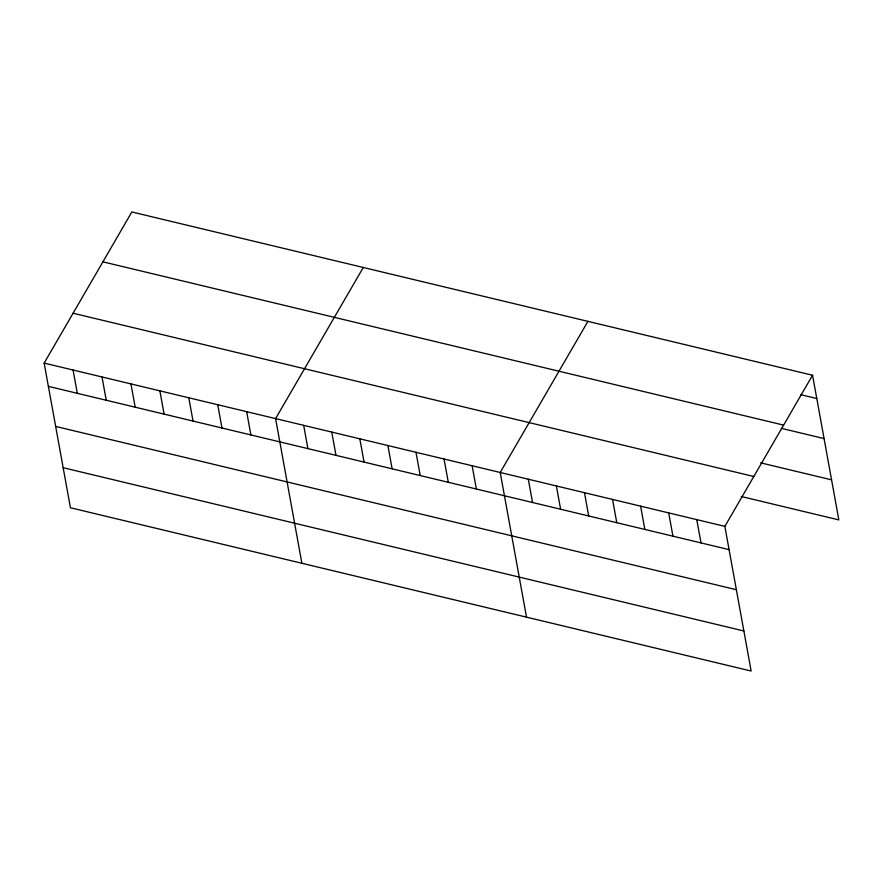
<?xml version="1.0" encoding="UTF-8"?>
<svg xmlns="http://www.w3.org/2000/svg" width="883" height="883" viewBox="0 0 883 883"><rect width="100%" height="100%" fill="white"/><g stroke="black" fill="none" stroke-linecap="round" stroke-linejoin="round"><path stroke-width="1.32" d="M812.559 375.242L724.855 526.367L751.146 671.036L70.441 507.758L44.15 363.09L131.854 211.964L812.559 375.242L838.85 519.91L741.245 496.5M363.288 267.472L275.595 418.608L301.887 563.277M587.923 321.357L500.219 472.482L526.511 617.151M800.749 394.668L816.786 398.52M102.914 261.832L783.618 425.109M781.278 428.321L824.071 438.575M760.705 462.858L831.565 479.855M73.09 313.222L753.795 476.5M44.15 363.09L724.855 526.367M48.377 386.368L729.093 549.645M55.662 426.423L736.367 589.712M63.157 467.703L743.872 630.981M696.775 519.634L701.014 542.913M668.696 512.902L672.934 536.18M640.616 506.158L644.855 529.447M612.537 499.425L616.775 522.703M584.458 492.692L588.696 515.97M556.378 485.959L560.617 509.237M528.299 479.226L532.537 502.504M472.14 465.749L476.379 489.027M444.061 459.017L448.299 482.295M415.981 452.284L420.22 475.562M387.902 445.54L392.14 468.829M359.822 438.807L364.061 462.085M331.754 432.074L335.981 455.352M303.675 425.341L307.902 448.619M246.655 411.666L250.893 434.944M217.726 404.723L221.964 428.001M188.796 397.78L193.035 421.07M159.867 390.849L164.106 414.127M130.938 383.906L135.176 407.184M102.009 376.964L106.236 400.253M73.079 370.032L77.307 393.31"/></g></svg>
